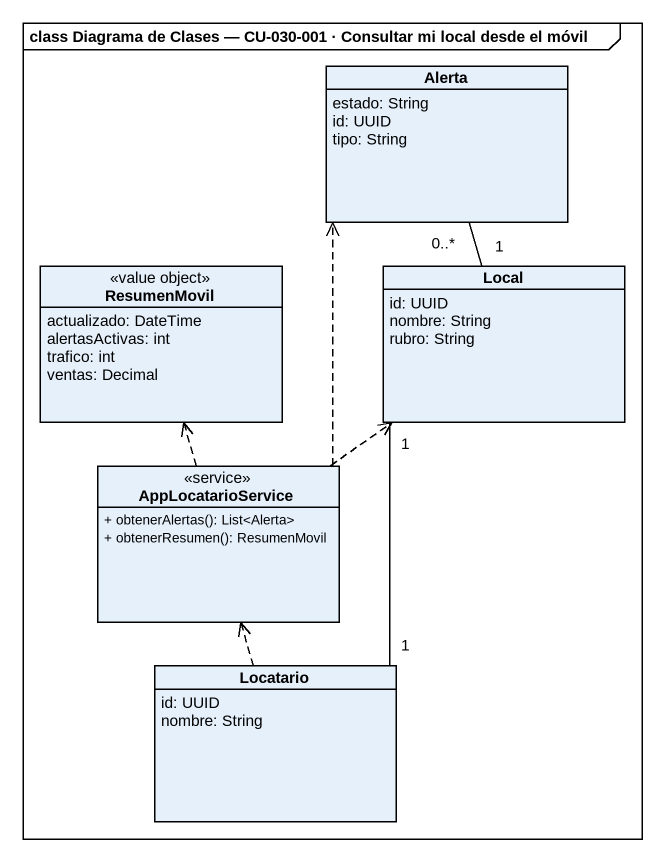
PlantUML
@startuml
mainframe class Diagrama de Clases — CU-030-001 · Consultar mi local desde el móvil
hide circle
hide empty members
skinparam classAttributeIconSize 0
class Alerta {
  estado: String
  id: UUID
  tipo: String
}
class ResumenMovil <<value object>> {
  actualizado: DateTime
  alertasActivas: int
  trafico: int
  ventas: Decimal
}
class Local {
  id: UUID
  nombre: String
  rubro: String
}
class AppLocatarioService <<service>> {
  + obtenerAlertas(): List<Alerta>
  + obtenerResumen(): ResumenMovil
}
class Locatario {
  id: UUID
  nombre: String
}
Local "1" -up- "0..*" Alerta
AppLocatarioService .up.> Alerta
AppLocatarioService .up.> ResumenMovil
AppLocatarioService .up.> Local
Locatario "1" -up- "1" Local
Locatario .up.> AppLocatarioService
@enduml
